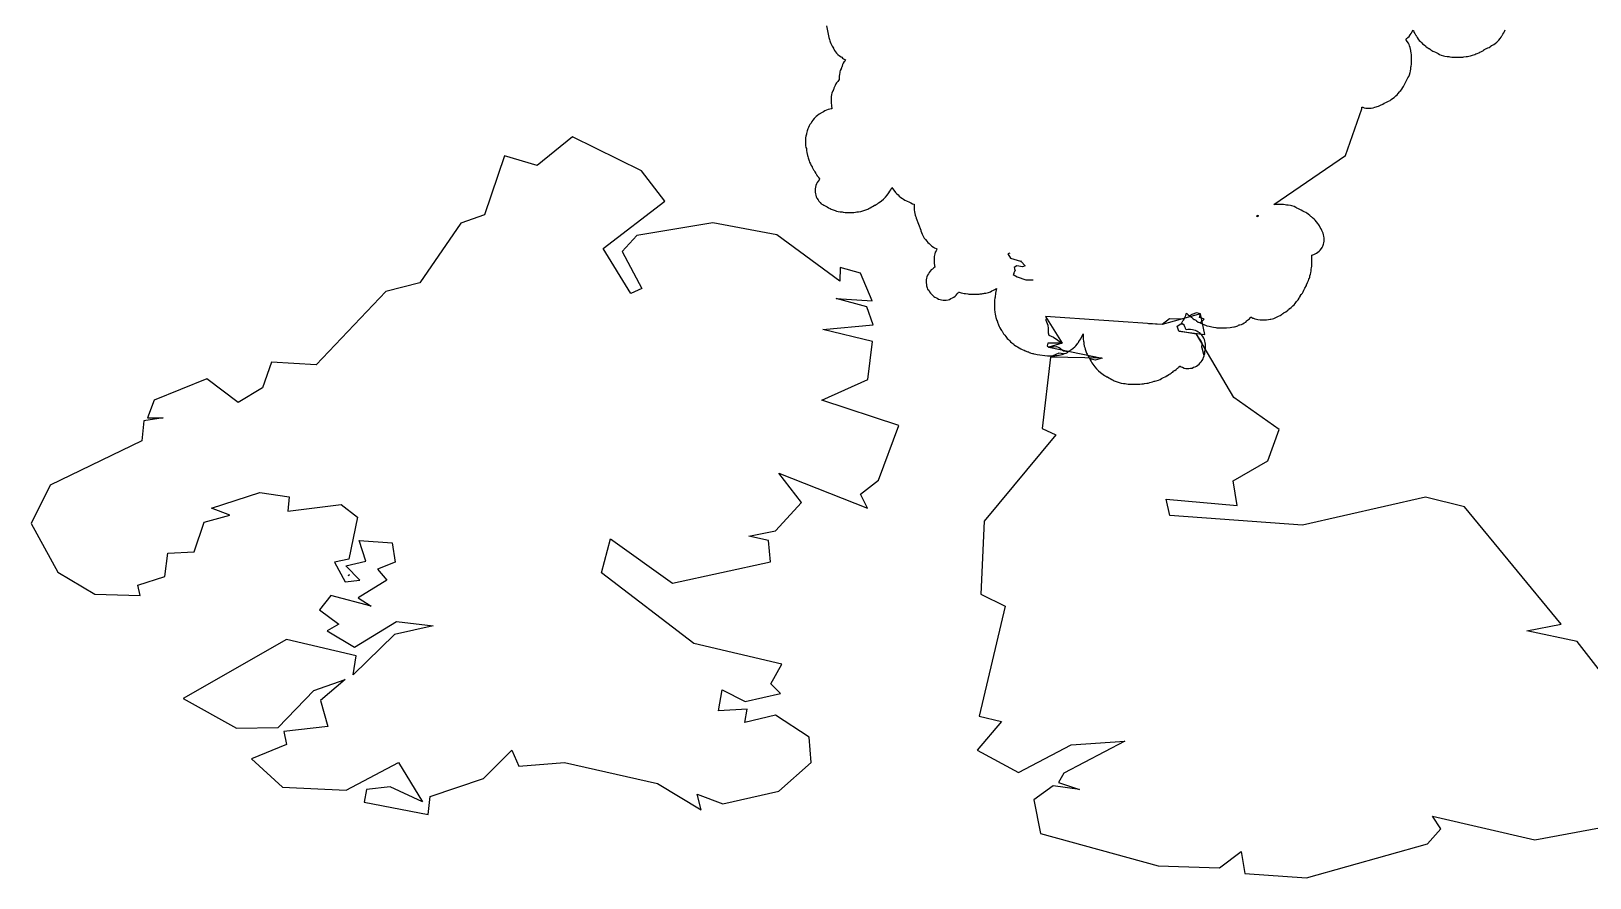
# Model space of a CAD drawing. Header units: metres. Extents: x 0 to 1325, y -1 to 773.
# Drawn here: x 284.3 to 326.97, y 45.26 to 68.44 of the extents above; entities that cross this region are included whole.
import ezdxf

# ---------------------------------------------------------------- set-up
doc = ezdxf.new("R2010")
doc.units = ezdxf.units.M

msp = doc.modelspace()

# ---------------------------------------------------------------- linework, layer by layer
at = {"layer": 'CUT'}
for points in [[(306.07, 68.588), (306.14, 68.268), (306.15, 68.218), (306.16, 68.178), (306.17, 68.148), (306.19, 68.108), (306.21, 68.068), (306.23, 68.028), (306.26, 67.978), (306.26, 67.968), (306.27, 67.958), (306.29, 67.918), (306.32, 67.878), (306.35, 67.838), (306.38, 67.808), (306.43, 67.768), (306.47, 67.738), (306.49, 67.728), (306.51, 67.708), (306.54, 67.688), (306.57, 67.668), (306.59, 67.658), (306.57, 67.618), (306.56, 67.608), (306.53, 67.568), (306.51, 67.528), (306.5, 67.488), (306.49, 67.458), (306.48, 67.448), (306.48, 67.428), (306.47, 67.418), (306.47, 67.408), (306.45, 67.368), (306.44, 67.328), (306.44, 67.308), (306.43, 67.258), (306.42, 67.208), (306.42, 67.168), (306.42, 67.118), (306.38, 67.068), (306.35, 67.028), (306.33, 66.998), (306.31, 66.958), (306.29, 66.918), (306.27, 66.878), (306.26, 66.838), (306.25, 66.828), (306.25, 66.808), (306.24, 66.798), (306.24, 66.788), (306.22, 66.748), (306.21, 66.708), (306.2, 66.648), (306.2, 66.598), (306.2, 66.508), (306.2, 66.468), (306.21, 66.418), (306.21, 66.378), (306.22, 66.338), (306.22, 66.318), (306.2, 66.318), (306.16, 66.308), (306.12, 66.298), (306.07, 66.278), (306.03, 66.258), (305.99, 66.238), (305.95, 66.218), (305.92, 66.198), (305.91, 66.188), (305.87, 66.168), (305.83, 66.138), (305.79, 66.108), (305.76, 66.078), (305.73, 66.048), (305.7, 66.008), (305.67, 65.968), (305.65, 65.928), (305.64, 65.918), (305.62, 65.888), (305.6, 65.848), (305.58, 65.808), (305.56, 65.768), (305.54, 65.718), (305.53, 65.678), (305.52, 65.638), (305.52, 65.618), (305.51, 65.568), (305.5, 65.518), (305.5, 65.478), (305.5, 65.358), (305.5, 65.308), (305.51, 65.258), (305.52, 65.228), (305.52, 65.218), (305.52, 65.178), (305.53, 65.118), (305.55, 65.038), (305.56, 65.008), (305.57, 64.978), (305.6, 64.888), (305.61, 64.858), (305.63, 64.808), (305.65, 64.768), (305.68, 64.728), (305.68, 64.718), (305.72, 64.648), (305.73, 64.628), (305.74, 64.608), (305.75, 64.598), (305.75, 64.588), (305.77, 64.568), (305.77, 64.558), (305.78, 64.548), (305.79, 64.538), (305.8, 64.518), (305.8, 64.508), (305.81, 64.498), (305.82, 64.488), (305.82, 64.478), (305.83, 64.468), (305.85, 64.448), (305.85, 64.438), (305.88, 64.398), (305.89, 64.388), (305.87, 64.368), (305.84, 64.338), (305.82, 64.298), (305.8, 64.258), (305.78, 64.218), (305.77, 64.168), (305.76, 64.128), (305.76, 64.078), (305.76, 64.038), (305.77, 63.988), (305.78, 63.948), (305.79, 63.908), (305.81, 63.868), (305.84, 63.828), (305.86, 63.788), (305.89, 63.758), (305.9, 63.748), (305.93, 63.718), (305.97, 63.698), (306, 63.678), (306.05, 63.648), (306.09, 63.628), (306.13, 63.608), (306.17, 63.588), (306.2, 63.568), (306.25, 63.548), (306.31, 63.528), (306.35, 63.518), (306.39, 63.508), (306.45, 63.498), (306.48, 63.498), (306.5, 63.498), (306.53, 63.488), (306.58, 63.478), (306.62, 63.478), (306.78, 63.478), (306.82, 63.478), (306.87, 63.488), (306.9, 63.498), (306.92, 63.498), (306.95, 63.498), (307.01, 63.508), (307.09, 63.528), (307.15, 63.548), (307.2, 63.568), (307.23, 63.588), (307.27, 63.608), (307.31, 63.628), (307.35, 63.648), (307.39, 63.678), (307.4, 63.678), (307.43, 63.698), (307.47, 63.718), (307.5, 63.738), (307.54, 63.768), (307.58, 63.798), (307.63, 63.838), (307.66, 63.868), (307.69, 63.898), (307.73, 63.948), (307.75, 63.978), (307.76, 63.988), (307.78, 64.018), (307.81, 64.058), (307.83, 64.098), (307.85, 64.138), (307.86, 64.158), (307.96, 64.028), (308, 63.988), (308.03, 63.958), (308.06, 63.928), (308.11, 63.888), (308.15, 63.858), (308.18, 63.838), (308.22, 63.818), (308.26, 63.798), (308.34, 63.758), (308.38, 63.738), (308.43, 63.718), (308.47, 63.708), (308.47, 63.678), (308.47, 63.588), (308.47, 63.548), (308.48, 63.498), (308.49, 63.448), (308.5, 63.408), (308.51, 63.378), (308.53, 63.338), (308.53, 63.318), (308.65, 62.998), (308.65, 62.978), (308.67, 62.928), (308.69, 62.888), (308.71, 62.848), (308.73, 62.808), (308.75, 62.778), (308.78, 62.738), (308.82, 62.688), (308.85, 62.658), (308.88, 62.628), (308.91, 62.598), (308.96, 62.558), (309, 62.528), (309.03, 62.508), (309.07, 62.488), (309.09, 62.478), (309.08, 62.448), (309.07, 62.428), (309.05, 62.388), (309.04, 62.348), (309.03, 62.308), (309.02, 62.268), (309.02, 62.228), (309.02, 62.138), (309.02, 62.088), (309.03, 62.028), (309.04, 61.978), (309.01, 61.958), (308.97, 61.928), (308.94, 61.908), (308.91, 61.868), (308.88, 61.838), (308.86, 61.798), (308.84, 61.758), (308.82, 61.718), (308.81, 61.678), (308.8, 61.638), (308.8, 61.598), (308.8, 61.548), (308.81, 61.508), (308.81, 61.468), (308.83, 61.418), (308.84, 61.378), (308.87, 61.348), (308.89, 61.308), (308.92, 61.268), (308.95, 61.238), (308.98, 61.208), (309.01, 61.178), (309.04, 61.158), (309.08, 61.138), (309.1, 61.128), (309.14, 61.108), (309.18, 61.098), (309.22, 61.088), (309.27, 61.078), (309.31, 61.078), (309.35, 61.078), (309.4, 61.088), (309.44, 61.098), (309.48, 61.118), (309.52, 61.138), (309.56, 61.158), (309.59, 61.188), (309.62, 61.218), (309.65, 61.248), (309.68, 61.278), (309.69, 61.298), (309.7, 61.298), (309.73, 61.288), (309.76, 61.278), (309.8, 61.268), (309.84, 61.258), (309.88, 61.258), (309.94, 61.248), (309.97, 61.238), (310.01, 61.238), (310.2, 61.238), (310.25, 61.238), (310.28, 61.248), (310.31, 61.248), (310.32, 61.248), (310.35, 61.258), (310.36, 61.258), (310.37, 61.258), (310.4, 61.268), (310.43, 61.268), (310.47, 61.278), (310.51, 61.288), (310.56, 61.308), (310.6, 61.328), (310.64, 61.348), (310.68, 61.368), (310.73, 61.398), (310.7, 61.268), (310.7, 61.238), (310.7, 61.228), (310.69, 61.198), (310.69, 61.178), (310.69, 61.158), (310.68, 61.128), (310.67, 61.078), (310.67, 61.038), (310.67, 60.858), (310.67, 60.808), (310.68, 60.758), (310.68, 60.738), (310.69, 60.698), (310.69, 60.688), (310.7, 60.668), (310.7, 60.648), (310.7, 60.638), (310.71, 60.618), (310.71, 60.598), (310.72, 60.578), (310.72, 60.568), (310.73, 60.548), (310.73, 60.538), (310.74, 60.508), (310.74, 60.498), (310.75, 60.488), (310.75, 60.468), (310.76, 60.458), (310.76, 60.448), (310.77, 60.428), (310.78, 60.398), (310.8, 60.358), (310.82, 60.318), (310.84, 60.278), (310.86, 60.248), (310.88, 60.228), (310.89, 60.208), (310.9, 60.188), (310.92, 60.158), (310.95, 60.118), (310.98, 60.078), (311.02, 60.028), (311.05, 59.998), (311.08, 59.968), (311.11, 59.938), (311.15, 59.908), (311.2, 59.868), (311.21, 59.858), (311.25, 59.828), (311.27, 59.818), (311.3, 59.798), (311.35, 59.768), (311.39, 59.748), (311.43, 59.728), (311.47, 59.708), (311.48, 59.708), (311.51, 59.688), (311.52, 59.688), (311.54, 59.678), (311.56, 59.668), (311.58, 59.658), (311.6, 59.658), (311.62, 59.648), (311.66, 59.638), (311.67, 59.628), (311.71, 59.618), (311.73, 59.618), (311.75, 59.608), (311.76, 59.608), (311.8, 59.598), (311.84, 59.588), (312.12, 59.548), (312.18, 59.548), (312.27, 59.548), (312.32, 59.548), (312.35, 59.558), (312.38, 59.558), (312.39, 59.558), (312.42, 59.568), (312.44, 59.568), (312.48, 59.578), (312.52, 59.588), (312.54, 59.598), (312.55, 59.598), (312.59, 59.618), (312.63, 59.628), (312.67, 59.648), (312.71, 59.678), (312.74, 59.698), (312.76, 59.718), (312.78, 59.728), (312.82, 59.758), (312.87, 59.798), (312.9, 59.828), (312.93, 59.868), (312.95, 59.898), (312.96, 59.908), (312.97, 59.918), (312.98, 59.938), (312.98, 59.948), (313.01, 59.978), (313.03, 60.018), (313.07, 60.098), (313.1, 60.158), (313.1, 60.048), (313.1, 60.008), (313.11, 59.958), (313.12, 59.928), (313.12, 59.908), (313.12, 59.878), (313.13, 59.818), (313.14, 59.778), (313.15, 59.738), (313.17, 59.678), (313.19, 59.628), (313.21, 59.598), (313.23, 59.558), (313.25, 59.518), (313.27, 59.478), (313.3, 59.438), (313.3, 59.428), (313.32, 59.398), (313.34, 59.358), (313.36, 59.328), (313.42, 59.248), (313.46, 59.198), (313.49, 59.168), (313.52, 59.138), (313.57, 59.098), (313.65, 59.038), (313.68, 59.018), (313.72, 58.998), (313.75, 58.978), (313.76, 58.978), (313.8, 58.948), (313.84, 58.928), (313.88, 58.908), (313.92, 58.888), (313.95, 58.868), (314, 58.848), (314.06, 58.828), (314.14, 58.808), (314.2, 58.798), (314.23, 58.798), (314.25, 58.798), (314.28, 58.788), (314.33, 58.778), (314.37, 58.778), (314.61, 58.778), (314.65, 58.778), (314.7, 58.788), (314.71, 58.788), (314.75, 58.788), (314.78, 58.798), (314.84, 58.808), (314.88, 58.808), (314.92, 58.818), (314.96, 58.828), (315, 58.838), (315.04, 58.858), (315.05, 58.858), (315.06, 58.858), (315.1, 58.868), (315.16, 58.888), (315.21, 58.908), (315.24, 58.928), (315.28, 58.948), (315.36, 58.988), (315.4, 59.018), (315.41, 59.018), (315.44, 59.038), (315.48, 59.058), (315.51, 59.078), (315.53, 59.098), (315.55, 59.108), (315.57, 59.128), (315.58, 59.138), (315.6, 59.148), (315.61, 59.148), (315.64, 59.178), (315.65, 59.188), (315.67, 59.208), (315.69, 59.218), (315.7, 59.228), (315.71, 59.238), (315.74, 59.268), (315.75, 59.268), (315.78, 59.248), (315.82, 59.238), (315.86, 59.218), (315.91, 59.208), (315.95, 59.208), (315.99, 59.208), (316.04, 59.218), (316.08, 59.218), (316.12, 59.238), (316.16, 59.248), (316.2, 59.268), (316.24, 59.298), (316.27, 59.328), (316.3, 59.358), (316.33, 59.388), (316.36, 59.428), (316.38, 59.468), (316.39, 59.508), (316.41, 59.548), (316.41, 59.568), (316.42, 59.588), (316.43, 59.618), (316.43, 59.658), (316.44, 59.718), (316.45, 59.748), (316.45, 59.788), (316.45, 59.828), (316.45, 59.868), (316.44, 59.918), (316.43, 59.958), (316.42, 59.998), (316.4, 60.038), (316.37, 60.078), (316.35, 60.118), (316.32, 60.148), (316.29, 60.178), (316.25, 60.198), (316.21, 60.228), (316.17, 60.248), (316.13, 60.258), (316.09, 60.268), (316.04, 60.278), (316, 60.278), (315.96, 60.278), (315.92, 60.268), (315.9, 60.298), (315.9, 60.308), (315.88, 60.348), (315.86, 60.388), (315.83, 60.418), (315.8, 60.448), (315.79, 60.458), (315.81, 60.478), (315.83, 60.508), (315.85, 60.538), (315.87, 60.578), (315.89, 60.618), (315.91, 60.658), (315.92, 60.698), (315.93, 60.708), (315.93, 60.718), (315.94, 60.708), (315.97, 60.678), (316.01, 60.648), (316.06, 60.608), (316.07, 60.598), (316.11, 60.568), (316.14, 60.548), (316.15, 60.548), (316.18, 60.528), (316.2, 60.508), (316.25, 60.478), (316.28, 60.468), (316.32, 60.448), (316.36, 60.428), (316.42, 60.398), (316.45, 60.388), (316.48, 60.378), (316.55, 60.368), (316.62, 60.348), (316.67, 60.338), (316.73, 60.328), (316.76, 60.318), (316.8, 60.318), (316.98, 60.318), (317.02, 60.318), (317.12, 60.328), (317.17, 60.338), (317.22, 60.348), (317.24, 60.348), (317.28, 60.358), (317.33, 60.378), (317.35, 60.388), (317.37, 60.398), (317.39, 60.398), (317.43, 60.408), (317.47, 60.428), (317.51, 60.458), (317.55, 60.478), (317.58, 60.508), (317.59, 60.518), (317.6, 60.528), (317.65, 60.568), (317.68, 60.598), (317.69, 60.608), (317.71, 60.608), (317.72, 60.598), (317.74, 60.588), (317.75, 60.588), (317.76, 60.588), (317.8, 60.568), (317.84, 60.558), (317.88, 60.548), (317.94, 60.538), (317.99, 60.538), (318.08, 60.538), (318.12, 60.538), (318.17, 60.548), (318.22, 60.558), (318.24, 60.558), (318.28, 60.568), (318.32, 60.578), (318.37, 60.598), (318.41, 60.618), (318.45, 60.638), (318.49, 60.658), (318.52, 60.678), (318.53, 60.688), (318.54, 60.688), (318.56, 60.708), (318.57, 60.708), (318.59, 60.728), (318.6, 60.738), (318.61, 60.738), (318.65, 60.758), (318.68, 60.788), (318.69, 60.798), (318.71, 60.808), (318.74, 60.828), (318.74, 60.838), (318.75, 60.848), (318.76, 60.848), (318.79, 60.878), (318.84, 60.918), (318.87, 60.948), (318.9, 60.988), (318.94, 61.038), (318.95, 61.048), (318.98, 61.088), (319.01, 61.128), (319.02, 61.148), (319.04, 61.178), (319.04, 61.188), (319.07, 61.228), (319.08, 61.238), (319.08, 61.248), (319.1, 61.268), (319.12, 61.308), (319.14, 61.348), (319.15, 61.368), (319.17, 61.408), (319.21, 61.478), (319.21, 61.498), (319.24, 61.558), (319.27, 61.618), (319.28, 61.648), (319.29, 61.678), (319.3, 61.708), (319.3, 61.738), (319.3, 61.748), (319.31, 61.758), (319.32, 61.788), (319.33, 61.828), (319.34, 61.878), (319.34, 61.918), (319.34, 61.928), (319.35, 61.958), (319.36, 62.008), (319.36, 62.058), (319.36, 62.308), (319.41, 62.328), (319.45, 62.348), (319.49, 62.368), (319.52, 62.388), (319.56, 62.418), (319.59, 62.448), (319.62, 62.488), (319.64, 62.518), (319.66, 62.558), (319.68, 62.608), (319.69, 62.648), (319.7, 62.688), (319.7, 62.738), (319.7, 62.778), (319.69, 62.828), (319.68, 62.868), (319.67, 62.908), (319.65, 62.948), (319.63, 62.988), (319.61, 63.028), (319.59, 63.068), (319.57, 63.108), (319.55, 63.138), (319.52, 63.178), (319.49, 63.218), (319.45, 63.268), (319.42, 63.298), (319.38, 63.328), (319.37, 63.338), (319.36, 63.348), (319.35, 63.358), (319.33, 63.368), (319.3, 63.398), (319.26, 63.428), (319.22, 63.458), (319.19, 63.478), (319.15, 63.498), (319.11, 63.518), (319.07, 63.538), (319.03, 63.558), (318.99, 63.578), (318.95, 63.598), (318.92, 63.618), (318.87, 63.638), (318.81, 63.658), (318.77, 63.668), (318.71, 63.678), (318.68, 63.678), (318.66, 63.678), (318.63, 63.688), (318.58, 63.698), (318.54, 63.698), (318.36, 63.698), (318.32, 63.698), (320.28, 65.038), (320.73, 66.318), (320.73, 66.358), (320.75, 66.358), (320.79, 66.348), (320.84, 66.338), (320.88, 66.338), (320.93, 66.338), (320.98, 66.338), (321.04, 66.348), (321.08, 66.358), (321.12, 66.368), (321.15, 66.378), (321.18, 66.388), (321.24, 66.418), (321.3, 66.448), (321.34, 66.468), (321.38, 66.488), (321.42, 66.508), (321.46, 66.528), (321.5, 66.548), (321.53, 66.568), (321.57, 66.598), (321.61, 66.628), (321.66, 66.668), (321.69, 66.698), (321.72, 66.738), (321.73, 66.748), (321.75, 66.768), (321.76, 66.788), (321.79, 66.818), (321.82, 66.858), (321.85, 66.898), (321.87, 66.928), (321.89, 66.968), (321.99, 67.168), (322.01, 67.198), (322.03, 67.248), (322.05, 67.308), (322.06, 67.348), (322.07, 67.408), (322.07, 67.438), (322.07, 67.458), (322.08, 67.488), (322.09, 67.538), (322.09, 67.578), (322.09, 67.758), (322.09, 67.798), (322.08, 67.848), (322.07, 67.898), (322.07, 67.918), (322.05, 67.998), (322.03, 68.038), (322.02, 68.078), (322, 68.118), (321.97, 68.158), (321.95, 68.188), (321.93, 68.208), (321.96, 68.238), (321.99, 68.268), (322.02, 68.298), (322.05, 68.338), (322.08, 68.378), (322.1, 68.418), (322.13, 68.478)], [(322.14, 68.458), (322.15, 68.418), (322.18, 68.378), (322.2, 68.338), (322.21, 68.328), (322.21, 68.318), (322.22, 68.308), (322.24, 68.268), (322.27, 68.228), (322.3, 68.188), (322.33, 68.158), (322.36, 68.128), (322.39, 68.098), (322.43, 68.068), (322.48, 68.028), (322.49, 68.018), (322.53, 67.988), (322.56, 67.968), (322.57, 67.968), (322.6, 67.948), (322.62, 67.928), (322.67, 67.898), (322.7, 67.888), (322.74, 67.868), (322.78, 67.848), (322.82, 67.828), (322.85, 67.808), (322.9, 67.788), (322.96, 67.768), (323, 67.758), (323.06, 67.748), (323.09, 67.748), (323.11, 67.748), (323.14, 67.738), (323.19, 67.728), (323.23, 67.728), (323.45, 67.728), (323.49, 67.728), (323.52, 67.738), (323.58, 67.748), (323.62, 67.748), (323.66, 67.758), (323.7, 67.768), (323.73, 67.778), (323.76, 67.788), (323.82, 67.808), (323.85, 67.818), (323.88, 67.828), (323.93, 67.848), (323.96, 67.868), (324, 67.888), (324.02, 67.898), (324.04, 67.908), (324.06, 67.918), (324.07, 67.928), (324.09, 67.938), (324.09, 67.948), (324.1, 67.948), (324.11, 67.958), (324.14, 67.968), (324.18, 67.988), (324.21, 67.998), (324.26, 68.028), (324.28, 68.048), (324.29, 68.048), (324.3, 68.058), (324.34, 68.078), (324.38, 68.108), (324.42, 68.138), (324.45, 68.168), (324.48, 68.198), (324.51, 68.238), (324.54, 68.278), (324.56, 68.318), (324.57, 68.328), (324.59, 68.358), (324.61, 68.398), (324.63, 68.438), (324.65, 68.478)], [(327.86, 50.128), (326.62, 51.728), (325.24, 52.018), (326.18, 52.208), (323.54, 55.418), (322.47, 55.678), (319.1, 54.918), (315.47, 55.178), (315.37, 55.628), (317.31, 55.458), (317.2, 56.128), (318.15, 56.678), (318.46, 57.538), (317.22, 58.408), (316.2, 60.148), (315.72, 60.228), (316.43, 60.138), (316.31, 60.698), (315.26, 60.408), (312.07, 60.628), (312.52, 59.898), (312.16, 59.788), (313.62, 59.488), (312.2, 59.518), (311.98, 57.558), (312.35, 57.388), (310.39, 55.028), (310.3, 53.028), (310.96, 52.698), (310.25, 49.688), (310.86, 49.538), (310.2, 48.758), (311.33, 48.138), (312.77, 48.898), (314.24, 48.998), (312.57, 48.128), (312.42, 47.868), (313, 47.678), (312.28, 47.778), (311.75, 47.398), (311.93, 46.468), (315.15, 45.588), (316.83, 45.528), (317.42, 45.978), (317.52, 45.378), (319.21, 45.258), (322.52, 46.188), (322.89, 46.598), (322.66, 46.948), (325.46, 46.298), (330.53, 47.238)]]:
    msp.add_lwpolyline(points, dxfattribs=at)
for points in [[(308.05, 57.648), (305.94, 58.338), (307.2, 58.908), (307.33, 59.948), (305.97, 60.278), (307.35, 60.398), (307.18, 60.898), (306.34, 61.118), (307.32, 61.058), (307, 61.818), (306.45, 61.968), (306.44, 61.598), (304.71, 62.868), (302.96, 63.198), (300.88, 62.848), (300.48, 62.408), (301.02, 61.398), (300.72, 61.258), (299.96, 62.488), (301.65, 63.788), (301.01, 64.618), (299.12, 65.548), (298.15, 64.768), (297.26, 65.028), (296.71, 63.418), (296.06, 63.188), (294.94, 61.548), (294.01, 61.318), (292.1, 59.308), (290.88, 59.378), (290.63, 58.678), (289.97, 58.278), (289.11, 58.918), (287.67, 58.338), (287.48, 57.858), (287.91, 57.858), (287.38, 57.768), (287.33, 57.228), (284.82, 56.008), (284.3, 54.958), (285.03, 53.628), (286.04, 53.028), (287.28, 52.988), (287.22, 53.268), (287.96, 53.508), (288.04, 54.148), (288.76, 54.188), (289.04, 54.998), (289.74, 55.188), (289.24, 55.378), (290.56, 55.808), (291.36, 55.688), (291.33, 55.298), (292.79, 55.478), (293.23, 55.138), (293, 53.988), (292.6, 53.898), (292.9, 53.368), (293.3, 53.408), (292.91, 53.798), (293.46, 53.928), (293.28, 54.498), (294.18, 54.428), (294.26, 53.898), (293.78, 53.708), (294.04, 53.408), (293.25, 52.928), (293.61, 52.698), (292.5, 52.988), (292.19, 52.598), (292.72, 52.208), (292.4, 52.018), (293.15, 51.578), (294.3, 52.278), (295.3, 52.158), (294.25, 51.918), (293.11, 50.818), (293.2, 51.338), (291.29, 51.788), (288.46, 50.168), (289.92, 49.358), (291.06, 49.378), (292.04, 50.388), (292.9, 50.688), (292.22, 50.118), (292.42, 49.398), (291.22, 49.268), (291.29, 48.908), (290.33, 48.518), (291.18, 47.738), (292.92, 47.658), (294.36, 48.418), (295.01, 47.338), (294.13, 47.748), (293.48, 47.678), (293.42, 47.328), (295.17, 46.988), (295.22, 47.488), (296.68, 47.978), (297.46, 48.758), (297.65, 48.318), (298.9, 48.418), (301.45, 47.838), (302.64, 47.118), (302.53, 47.548), (303.23, 47.288), (304.77, 47.628), (305.65, 48.418), (305.6, 49.108), (304.68, 49.708), (303.84, 49.508), (303.9, 49.878), (303.12, 49.828), (303.22, 50.408), (303.85, 50.088), (304.81, 50.308), (304.55, 50.568), (304.85, 51.108), (302.44, 51.678), (299.91, 53.608), (300.16, 54.538), (301.86, 53.328), (304.54, 53.908), (304.48, 54.498), (303.95, 54.618), (304.68, 54.758), (305.39, 55.538), (304.77, 56.338), (307.19, 55.378), (307, 55.768), (307.5, 56.148), (308.05, 57.648)], [(317.88, 63.368), (317.88, 63.358), (317.84, 63.378), (317.89, 63.408), (317.88, 63.368)], [(311.4, 62.148), (311.38, 62.138), (311.38, 62.158), (311.4, 62.148)], [(292.99, 53.538), (292.98, 53.538), (293, 53.548), (292.99, 53.538)], [(293, 53.548), (293, 53.558), (293.01, 53.558), (293, 53.548)]]:
    msp.add_lwpolyline(points, close=True, dxfattribs=at)
at = {"layer": 'SCORE'}
for points in [[(311.09, 62.368), (311.04, 62.348)], [(311.04, 62.348), (311.11, 62.228), (311.38, 62.148), (311.38, 62.158), (311.4, 62.148), (311.39, 62.138), (311.4, 62.138), (311.51, 62.018), (311.44, 61.988), (311.28, 62.018), (311.21, 61.968), (311.22, 61.938), (311.24, 61.878), (311.22, 61.858), (311.2, 61.828), (311.2, 61.808), (311.18, 61.778), (311.29, 61.718), (311.53, 61.638), (311.64, 61.638), (311.73, 61.638)], [(316.07, 60.688), (316.01, 60.648), (316.06, 60.608), (316.07, 60.598), (316.11, 60.568), (316.14, 60.548), (316.15, 60.548), (316.18, 60.528), (316.2, 60.508), (316.25, 60.478), (316.28, 60.468), (316.3, 60.458), (316.41, 60.558), (316.35, 60.588), (316.28, 60.598), (316.29, 60.628), (316.3, 60.678), (316.31, 60.698), (316.2, 60.728), (316.07, 60.688)], [(312.08, 60.568), (312.08, 60.528), (312.13, 60.388), (312.14, 60.298), (312.14, 60.248), (312.14, 60.178), (312.16, 60.118), (312.29, 60.068), (312.52, 59.898), (312.13, 59.898), (312.11, 59.828), (312.16, 59.788), (312.37, 59.808), (312.44, 59.778), (312.56, 59.688), (312.69, 59.668), (312.71, 59.678), (312.74, 59.698), (312.76, 59.718), (312.78, 59.728), (312.82, 59.758), (312.87, 59.798), (312.9, 59.828), (312.93, 59.868), (312.95, 59.898), (312.96, 59.908), (312.97, 59.918), (312.98, 59.938), (312.98, 59.948), (313.01, 59.978), (313.03, 60.018), (313.07, 60.098), (313.1, 60.158), (313.1, 60.048), (313.1, 60.008), (313.11, 59.958), (313.12, 59.928), (313.12, 59.908), (313.12, 59.878), (313.13, 59.818), (313.14, 59.778), (313.15, 59.738), (313.17, 59.678), (313.19, 59.628), (313.21, 59.598), (313.23, 59.558), (313.62, 59.488), (313.43, 59.438), (313.28, 59.468), (313.3, 59.438), (313.3, 59.428), (313.32, 59.398), (313.34, 59.358), (313.36, 59.328), (313.42, 59.248), (313.46, 59.198), (313.49, 59.168), (313.52, 59.138), (313.57, 59.098), (313.65, 59.038), (313.68, 59.018), (313.72, 58.998), (313.75, 58.978), (313.76, 58.978), (313.8, 58.948), (313.84, 58.928), (313.88, 58.908), (313.92, 58.888), (313.95, 58.868), (314, 58.848), (314.06, 58.828), (314.14, 58.808), (314.2, 58.798), (314.23, 58.798), (314.25, 58.798), (314.28, 58.788), (314.33, 58.778), (314.37, 58.778), (314.61, 58.778), (314.65, 58.778), (314.7, 58.788), (314.71, 58.788), (314.75, 58.788), (314.78, 58.798), (314.84, 58.808), (314.88, 58.808), (314.92, 58.818), (314.96, 58.828), (315, 58.838), (315.04, 58.858), (315.05, 58.858), (315.06, 58.858), (315.1, 58.868), (315.16, 58.888), (315.21, 58.908), (315.24, 58.928), (315.28, 58.948), (315.36, 58.988), (315.4, 59.018), (315.41, 59.018), (315.44, 59.038), (315.48, 59.058), (315.51, 59.078), (315.53, 59.098), (315.55, 59.108), (315.57, 59.128), (315.58, 59.138), (315.6, 59.148), (315.61, 59.148), (315.64, 59.178), (315.65, 59.188), (315.67, 59.208), (315.69, 59.218), (315.7, 59.228), (315.71, 59.238), (315.74, 59.268), (315.75, 59.268), (315.78, 59.248), (315.82, 59.238), (315.86, 59.218), (315.91, 59.208), (315.95, 59.208), (315.99, 59.208), (316.04, 59.218), (316.08, 59.218), (316.12, 59.238), (316.16, 59.248), (316.2, 59.268), (316.24, 59.298), (316.27, 59.328), (316.3, 59.358), (316.33, 59.388), (316.36, 59.428), (316.38, 59.468), (316.39, 59.508), (316.41, 59.548), (316.41, 59.558), (316.41, 59.568), (316.4, 59.578), (316.39, 59.628), (316.36, 59.758), (316.35, 59.788), (316.36, 59.868), (316.36, 59.898), (316.34, 59.938)], [(316.34, 59.938), (316.31, 59.978), (316.29, 60.008), (316.28, 60.018), (316.2, 60.148), (315.72, 60.228), (315.67, 60.368), (315.77, 60.428), (315.82, 60.428), (315.8, 60.448), (315.79, 60.458), (315.81, 60.478), (315.83, 60.508), (315.85, 60.538), (315.87, 60.578), (315.83, 60.558), (315.46, 60.568), (315.26, 60.408), (314.89, 60.428)], [(312.48, 59.578), (312.52, 59.588), (312.54, 59.598), (312.55, 59.598), (312.56, 59.608), (312.43, 59.628), (312.27, 59.548), (312.32, 59.548), (312.35, 59.558), (312.38, 59.558), (312.39, 59.558), (312.42, 59.568), (312.44, 59.568), (312.48, 59.578)]]:
    msp.add_lwpolyline(points, dxfattribs=at)

doc.saveas('drawing.dxf')
